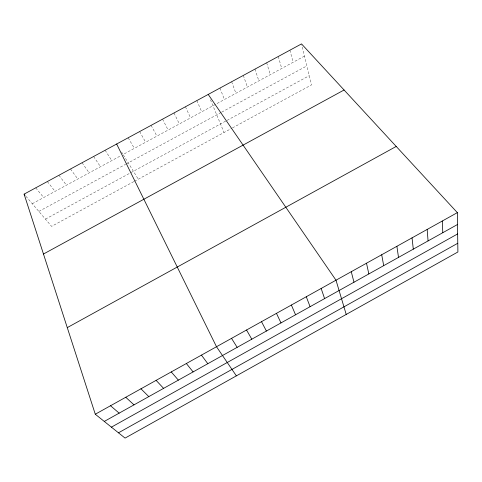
<?xml version="1.0" encoding="UTF-8"?>
<svg xmlns="http://www.w3.org/2000/svg" width="482" height="482" viewBox="0 0 482 482"><rect width="100%" height="100%" fill="white"/><g stroke="black" fill="none" stroke-linecap="round" stroke-linejoin="round"><path stroke-width="0.36" stroke-dasharray="2.41 1.81" d="M45.422 219.117L130.188 173.026M130.833 172.677L226.395 120.723M227.052 120.367L309.281 75.662M133.827 181.6L51.598 226.359L26.028 196.385M134.46 181.256L231.806 128.272M232.451 127.923L311.529 84.88L301.69 44.621M32.288 203.723L121.205 155.499M304.497 56.093L123.091 154.475L138.268 179.184M38.855 211.423L125.633 164.302M126.29 163.946L221.118 112.457M221.744 112.113L306.889 65.877M35.722 187.835L43.687 197.536M47.332 181.545L55.081 191.36M58.931 175.267L66.45 185.19M70.505 169.001L77.807 179.033M82.067 162.741L89.152 172.881M93.616 156.487L100.479 166.736M105.142 150.245L111.794 160.602M121.578 152.011L122.711 153.86M128.158 137.78L134.37 148.36M139.641 131.562L145.636 142.244M151.107 125.35L156.891 136.141M162.561 119.15L168.128 130.05M173.996 112.957L179.352 123.964M185.419 106.769L190.559 117.885M196.825 100.593L201.747 111.812M210.435 99.756L224.052 132.49M219.937 88.079L224.425 99.515M231.637 81.741L235.915 93.285M243.326 75.415L247.38 87.067M254.996 69.095L258.834 80.855M266.648 62.787L270.275 74.65M278.289 56.484L281.699 68.456M289.911 50.188L293.104 62.268"/><path stroke-width="0.72" d="M118.476 432.812L457.779 243.259M95.285 414.225L457.346 212.634L301.515 43.904L24.1 194.132L95.285 414.225L125.067 438.096L457.9 251.984L457.346 212.634M104.275 421.431L457.514 224.498M111.414 427.148L457.647 233.921M67.275 327.615L396.216 146.444M43.47 254.026L344.082 89.995M110.535 405.736L119.144 413.14M125.754 397.258L133.984 404.862M140.949 388.799L148.799 396.602M156.114 380.358L163.591 388.359M171.249 371.929L178.358 380.129M24.1 194.132L25.064 195.258M186.359 363.518L193.095 371.911M201.446 355.12L207.808 363.705M208.218 94.43L335.996 280.199L346.215 314.433M236.367 375.858L216.502 346.733L116.656 144.01M231.535 338.364L237.156 347.347M246.537 330.013L251.791 339.183M261.509 321.675L266.401 331.038M276.463 313.348L280.988 322.91M291.387 305.04L295.55 314.788M306.281 296.743L310.083 306.691M321.151 288.465L324.591 298.599M351.264 271.703L353.975 282.217M366.501 263.214L368.844 273.927M381.708 254.749L383.69 265.654M396.891 246.296L398.506 257.394M412.044 237.855L413.297 249.146M427.173 229.432L428.064 240.916M442.271 221.027L442.801 232.698"/></g></svg>
